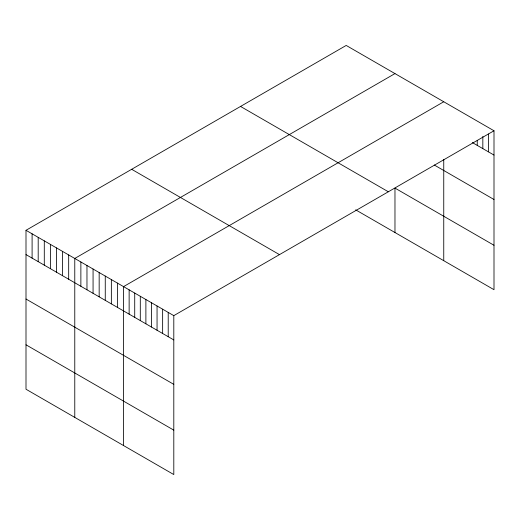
<?xml version="1.0" encoding="UTF-8"?>
<svg xmlns="http://www.w3.org/2000/svg" width="520" height="520" viewBox="0 0 520 520"><rect width="100%" height="100%" fill="white"/><g stroke="black" fill="none" stroke-linecap="round" stroke-linejoin="round"><path stroke-width="0.78" d="M494 130.767L173.803 315.633L173.803 474.565L26 389.233L26 230.302L346.197 45.435L494 130.767L494 289.699L355.68 209.846M394.973 73.593L74.776 258.459L74.776 417.391M443.749 101.758L123.552 286.618L123.552 445.549M472.362 142.578L494 155.064M434.265 165.009L494 199.498M494 245.271L394.973 188.097L394.973 232.531M240.533 106.438L388.336 191.776M131.664 169.292L279.468 254.625M26 230.302L173.803 315.633M26 254.599L173.803 339.931M26 299.026L173.803 384.358M26 344.806L173.803 430.137M488.416 134.024L488.416 151.84M482.833 136.468L482.833 148.616M477.25 140.537L477.25 145.392M443.749 159.374L443.749 260.689M168.22 312.409L168.22 336.707M162.637 309.186L162.637 333.482M157.053 305.962L157.053 330.258M151.47 302.738L151.47 327.034M145.886 299.514L145.886 323.811M140.303 296.289L140.303 320.587M134.719 293.065L134.719 317.363M129.136 289.842L129.136 314.139M117.455 283.101L117.455 307.398M111.358 279.578L111.358 303.875M105.261 276.062L105.261 300.358M99.164 272.538L99.164 296.836M93.067 269.016L93.067 293.319M86.97 265.499L86.97 289.796M80.873 261.976L80.873 286.28M68.679 254.936L68.679 279.24M62.582 251.42L62.582 275.717M56.485 247.897L56.485 272.194M50.388 244.381L50.388 268.678M44.291 240.858L44.291 265.155M38.194 237.341L38.194 261.638M32.097 233.818L32.097 258.115"/></g></svg>
